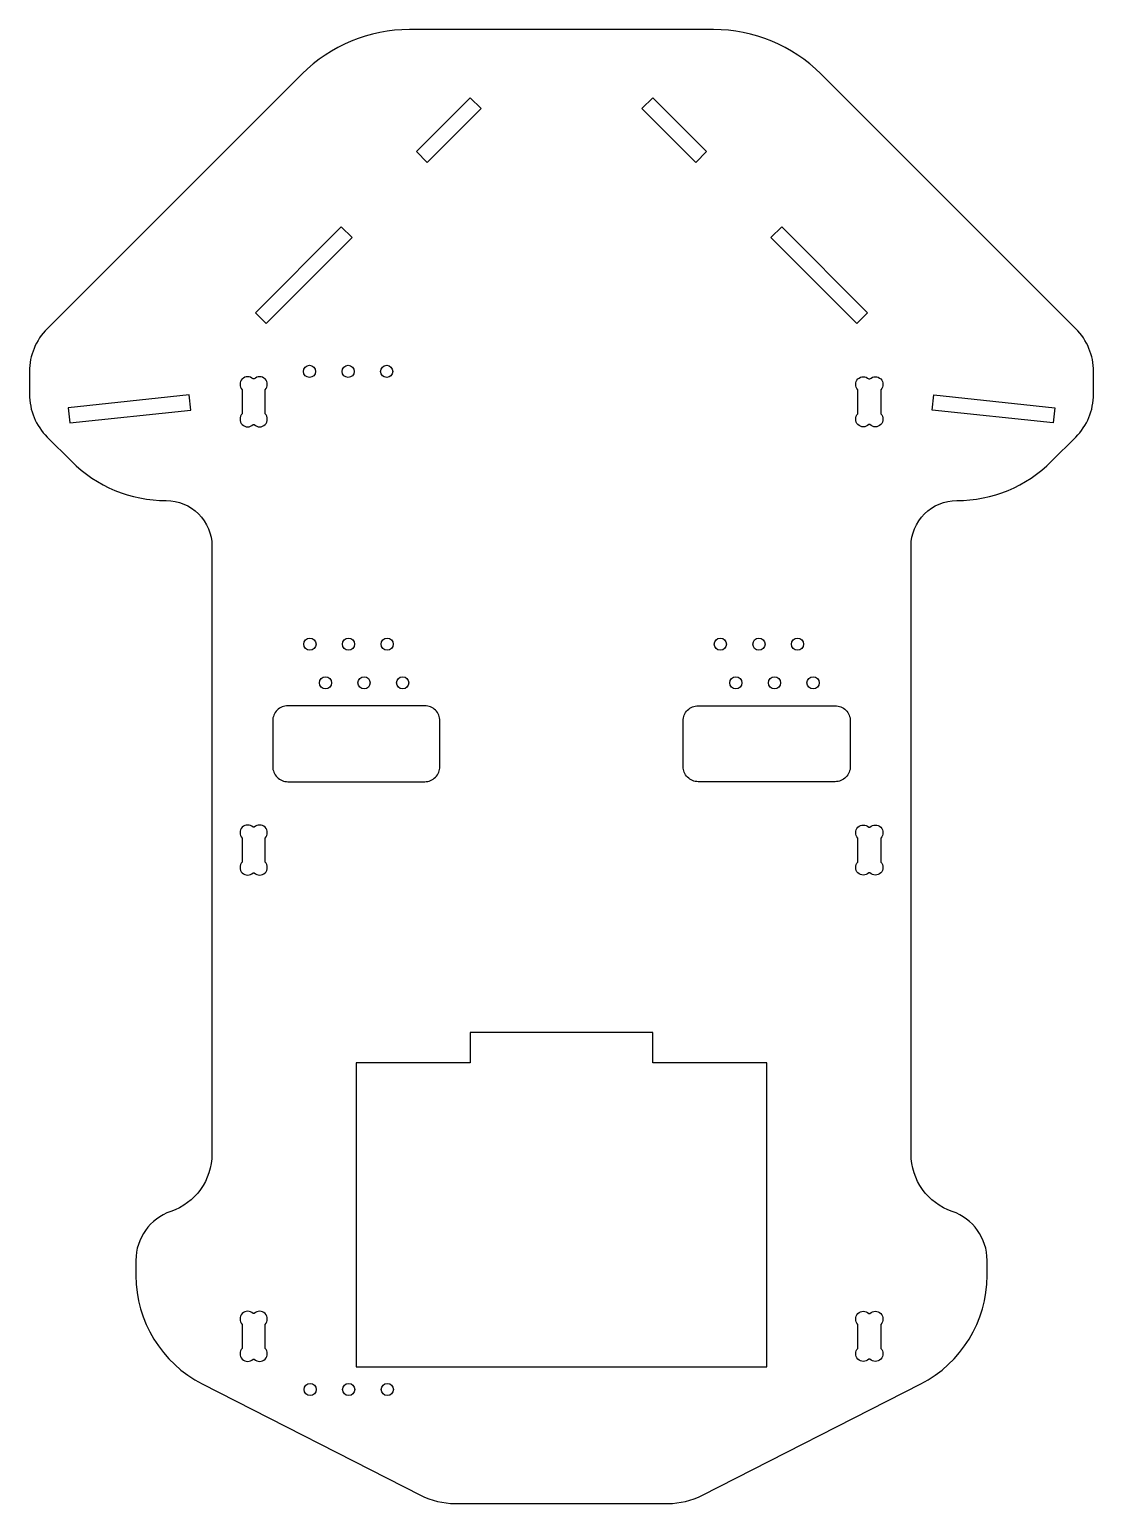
# Model space of a CAD drawing. Header units: millimetres. Extents: x -35 to 35, y -43 to 54.
import ezdxf

# ---------------------------------------------------------------- set-up
doc = ezdxf.new("R2010")
doc.units = ezdxf.units.MM
doc.layers.add('MainBoard', color=70, linetype='Continuous')

msp = doc.modelspace()

# ---------------------------------------------------------------- linework, layer by layer
at = {"layer": 'MainBoard'}
for points in [[(-33.839, 34.303, 0.198912), (-35, 31.5), (-35, 30, 0.198912), (-33.828, 27.172), (-32.243, 25.586, 0.198912), (-26, 23, -0.414214), (-23, 20), (-23, -20, -0.320465), (-25.703, -23.784, 0.320465), (-28, -27), (-28, -28, 0.281892), (-23.636, -35.126), (-9.272, -42.454, 0.118487), (-7, -43), (0, -43), (7, -43, 0.118486), (9.272, -42.454), (23.636, -35.126, 0.281892), (28, -28), (28, -27, 0.320465), (25.703, -23.784, -0.320465), (23, -20), (23, 20, -0.414214), (26, 23, 0.198912), (32.243, 25.586), (33.828, 27.172, 0.198912), (35, 30), (35, 31.5, 0.198912), (33.839, 34.303), (17.071, 51.071, 0.198912), (10, 54), (0, 54), (-10, 54, 0.198912), (-17.071, 51.071)], [(-19.5, 30.29, 1), (-20.21, 31), (-20.29, 31, 1), (-21, 30.29), (-21, 28.71, 1), (-20.29, 28), (-20.21, 28, 1), (-19.5, 28.71)], [(19.5, 30.29, -1), (20.21, 31), (20.29, 31, -1), (21, 30.29), (21, 28.71, -1), (20.29, 28), (20.21, 28, -1), (19.5, 28.71)], [(-8, 8.5, 0.414214), (-9, 9.5), (-18, 9.5, 0.414214), (-19, 8.5), (-19, 5.5, 0.414214), (-18, 4.5), (-9, 4.5, 0.414214), (-8, 5.5)], [(19, 5.5, -0.414214), (18, 4.5), (9, 4.5, -0.414214), (8, 5.5), (8, 8.5, -0.414214), (9, 9.5), (18, 9.5, -0.414214), (19, 8.5)], [(-19.5, 0.79, 1), (-20.21, 1.5), (-20.29, 1.5, 1), (-21, 0.79), (-21, -0.79, 1), (-20.29, -1.5), (-20.21, -1.5, 1), (-19.5, -0.79)], [(19.5, 0.79, -1), (20.21, 1.5), (20.29, 1.5, -1), (21, 0.79), (21, -0.79, -1), (20.29, -1.5), (20.21, -1.5, -1), (19.5, -0.79)], [(-19.5, -31.21, 1), (-20.21, -30.5), (-20.29, -30.5, 1), (-21, -31.21), (-21, -32.79, 1), (-20.29, -33.5), (-20.21, -33.5, 1), (-19.5, -32.79)], [(19.5, -31.21, -1), (20.21, -30.5), (20.29, -30.5, -1), (21, -31.21), (21, -32.79, -1), (20.29, -33.5), (20.21, -33.5, -1), (19.5, -32.79)]]:
    msp.add_lwpolyline(points, format="xyb", close=True, dxfattribs=at)
for points in [[(-6, 49.5), (-9.536, 45.964), (-8.828, 45.257), (-5.293, 48.793)], [(5.293, 48.793), (6, 49.5), (9.536, 45.964), (8.828, 45.257)], [(-19.435, 34.651), (-13.778, 40.308), (-14.485, 41.015), (-20.142, 35.358)], [(19.435, 34.651), (13.778, 40.308), (14.485, 41.015), (20.142, 35.358)], [(-32.453, 29.112), (-32.349, 28.117), (-24.393, 28.953), (-24.497, 29.948)], [(32.453, 29.112), (32.349, 28.117), (24.393, 28.953), (24.497, 29.948)], [(-6, -14), (-13.5, -14), (-13.5, -34), (13.5, -34), (13.5, -14), (6, -14), (6, -12), (-6, -12)]]:
    msp.add_lwpolyline(points, close=True, dxfattribs=at)
for centre in [(-16.58, 31.5), (-14.04, 31.5), (-11.5, 31.5), (-16.55, 13.55), (-14.01, 13.55), (-11.47, 13.55), (10.45, 13.55), (12.99, 13.55), (15.53, 13.55), (-15.53, 11.01), (-12.99, 11.01), (-10.45, 11.01), (11.47, 11.01), (14.01, 11.01), (16.55, 11.01), (-16.54, -35.5), (-14, -35.5), (-11.46, -35.5)]:
    msp.add_circle(centre, 0.4, dxfattribs=at)

doc.saveas('drawing.dxf')
